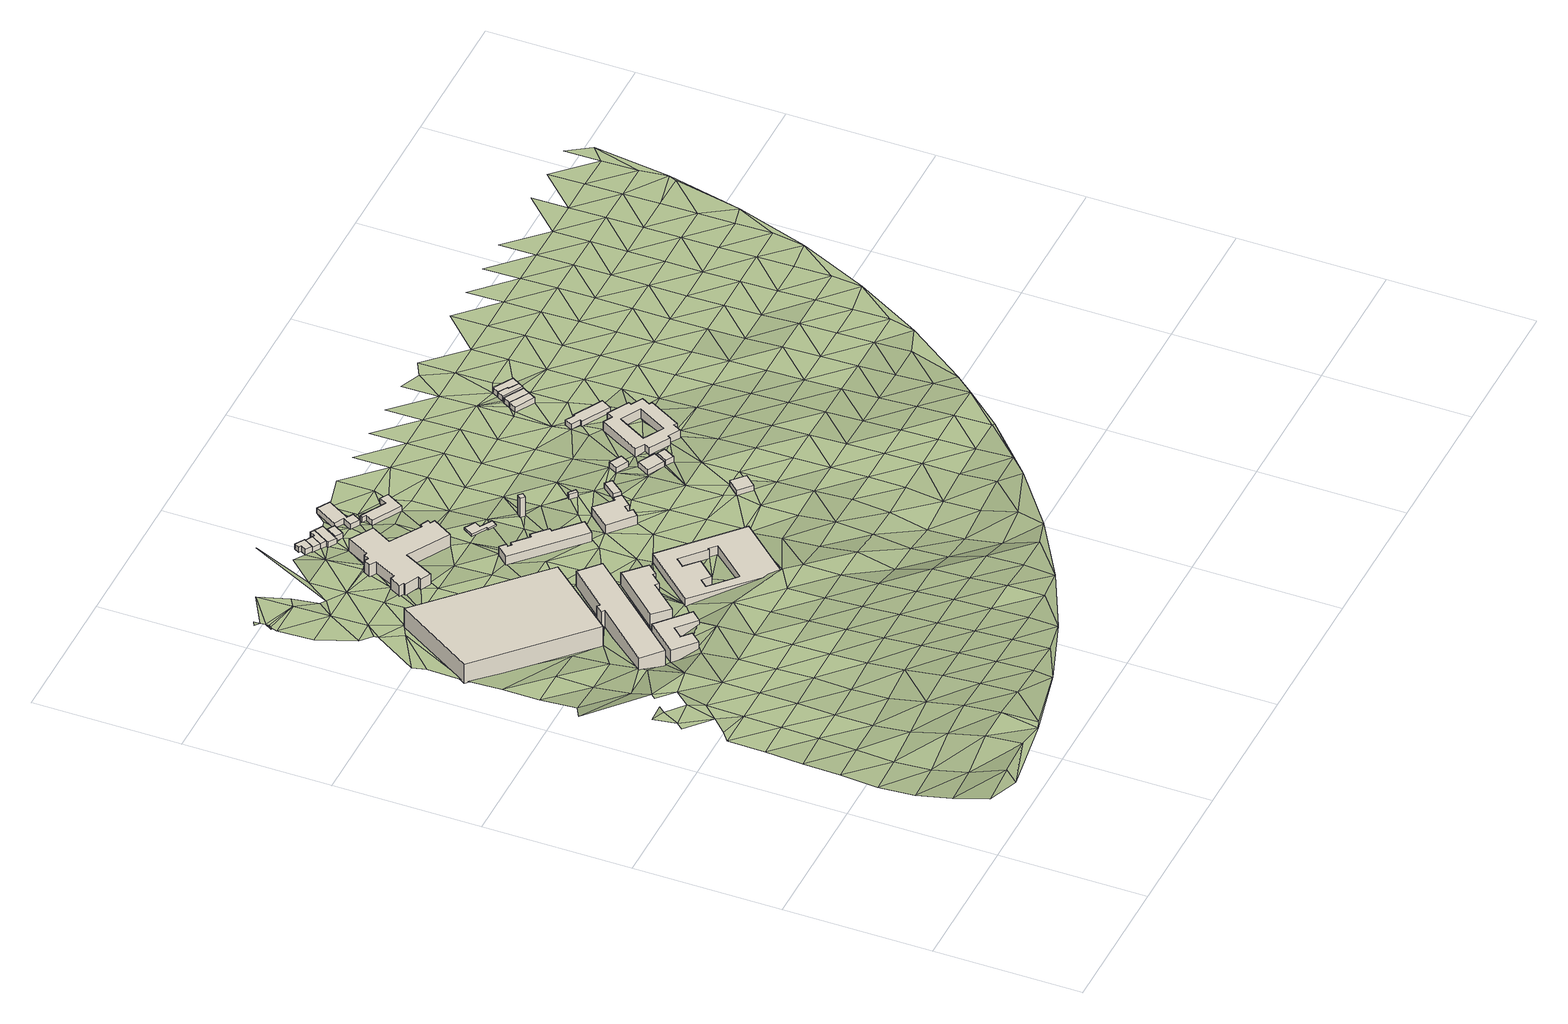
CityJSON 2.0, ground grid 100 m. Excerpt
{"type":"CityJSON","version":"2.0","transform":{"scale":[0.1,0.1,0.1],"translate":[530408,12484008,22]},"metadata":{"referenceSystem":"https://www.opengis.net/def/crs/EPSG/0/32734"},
"CityObjects":{
"building1":{"type":"Building","attributes":{"address":"358 on Victoria Victoria Road Cape Town","building":"commercial","building:levels":5,"building_height":15.3,"plus_code":"4FRW3F76+Q6G","ground_height":27.33,"roof_height":42.63},"geometry":[{"type":"Solid","lod":"1","boundaries":[[[[0,1,2,3]],[[1,4,5,2]],[[4,6,7,5]],[[6,0,3,7]],[[3,2,5,7]],[[6,4,1,0]]]]}]},
"building2":{"type":"Building","attributes":{"address":"Victoria Road Salt River Cape Town","building":"residential","building:levels":3,"building:flats":"25","residential":"student","building_height":9.7,"plus_code":"4FRW3F76+C8F","ground_height":28.72,"roof_height":38.42},"geometry":[{"type":"Solid","lod":"1","boundaries":[[[[8,9,10,11]],[[9,12,13,10]],[[12,14,15,13]],[[14,16,17,15]],[[16,18,19,17]],[[18,20,21,19]],[[20,22,23,21]],[[22,8,11,23]],[[11,10,13,15,17,19,21,23]],[[22,20,18,16,14,12,9,8]]]]}]},
"building3":{"type":"Building","attributes":{"address":"Victoria Road Salt River Cape Town","building":"residential","building:levels":4,"building:flats":"150","residential":"student","building_height":12.5,"plus_code":"4FRW3F76+G8G","ground_height":27.33,"roof_height":39.83},"geometry":[{"type":"Solid","lod":"1","boundaries":[[[[24,25,26,27]],[[25,28,29,26]],[[28,30,31,29]],[[30,32,33,31]],[[32,34,35,33]],[[34,36,37,35]],[[36,38,39,37]],[[38,24,27,39]],[[27,26,29,31,33,35,37,39]],[[38,36,34,32,30,28,25,24]]]]}]},
"building4":{"type":"Building","attributes":{"address":"Victoria Road Salt River Cape Town","building":"residential","building:levels":3,"building:flats":"25","residential":"student","building_height":9.7,"plus_code":"4FRW3F76+GFP","ground_height":27.78,"roof_height":37.48},"geometry":[{"type":"Solid","lod":"1","boundaries":[[[[40,41,42,43]],[[41,44,45,42]],[[44,46,47,45]],[[46,48,49,47]],[[48,50,51,49]],[[50,52,53,51]],[[52,54,55,53]],[[54,40,43,55]],[[43,42,45,47,49,51,53,55]],[[54,52,50,48,46,44,41,40]]]]}]},
"building5":{"type":"Building","attributes":{"address":"271 Victoria Road Salt River Cape Town","building":"commercial","building:levels":3,"building_height":9.7,"plus_code":"4FRW3F86+495","ground_height":25.28,"roof_height":34.98},"geometry":[{"type":"Solid","lod":"1","boundaries":[[[[56,57,58,59]],[[57,60,61,58]],[[60,62,63,61]],[[62,64,65,63]],[[64,66,67,65]],[[66,68,69,67]],[[68,70,71,69]],[[70,72,73,71]],[[72,74,75,73]],[[74,76,77,75]],[[76,78,79,77]],[[78,80,81,79]],[[80,82,83,81]],[[82,84,85,83]],[[84,86,87,85]],[[86,88,89,87]],[[88,90,91,89]],[[90,92,93,91]],[[92,94,95,93]],[[94,96,97,95]],[[96,98,99,97]],[[98,100,101,99]],[[100,102,103,101]],[[102,56,59,103]],[[59,58,61,63,65,67,69,71,73,75,77,79,81,83,85,87,89,91,93,95,97,99,101,103]],[[102,100,98,96,94,92,90,88,86,84,82,80,78,76,74,72,70,68,66,64,62,60,57,56]]]]}]},
"building6":{"type":"Building","attributes":{"address":"2 Milne Street Salt River Cape Town","building":"house","building:levels":1,"building_height":4.1,"plus_code":"4FRW3F86+892","ground_height":25.35,"roof_height":29.45},"geometry":[{"type":"Solid","lod":"1","boundaries":[[[[104,105,106,107]],[[105,108,109,106]],[[108,110,111,109]],[[110,112,113,111]],[[112,114,115,113]],[[114,104,107,115]],[[107,106,109,111,113,115]],[[114,112,110,108,105,104]]]]}]},
"building7":{"type":"Building","attributes":{"address":"3 Milne Street Salt River Cape Town","building":"house","building:levels":1,"building_height":4.1,"plus_code":"4FRW3F86+79W","ground_height":24.61,"roof_height":28.71},"geometry":[{"type":"Solid","lod":"1","boundaries":[[[[116,117,118,119]],[[117,120,121,118]],[[120,122,123,121]],[[122,116,119,123]],[[119,118,121,123]],[[122,120,117,116]]]]}]},
"building8":{"type":"Building","attributes":{"building":"commercial","building:levels":2,"building_height":6.9,"plus_code":"4FRW3F76+CQF","ground_height":27.57,"roof_height":34.47},"geometry":[{"type":"Solid","lod":"1","boundaries":[[[[124,125,126,127]],[[125,128,129,126]],[[128,130,131,129]],[[130,124,127,131]],[[132,133,134,135]],[[133,136,137,134]],[[136,138,139,137]],[[138,140,141,139]],[[140,142,143,141]],[[142,144,145,143]],[[144,146,147,145]],[[146,148,149,147]],[[148,150,151,149]],[[150,132,135,151]],[[127,126,129,131],[135,134,137,139,141,143,145,147,149,151]],[[130,128,125,124],[150,148,146,144,142,140,138,136,133,132]]]]}]},
"building9":{"type":"Building","attributes":{"address":"4 Milne Street Salt River Cape Town","building":"house","building:levels":1,"building_height":4.1,"plus_code":"4FRW3F86+7CJ","ground_height":24.61,"roof_height":28.71},"geometry":[{"type":"Solid","lod":"1","boundaries":[[[[152,153,154,155]],[[153,156,157,154]],[[156,158,159,157]],[[158,117,118,159]],[[117,116,119,118]],[[116,152,155,119]],[[155,154,157,159,118,119]],[[116,117,158,156,153,152]]]]}]},
"building10":{"type":"Building","attributes":{"address":"5 Milne Street Salt River Cape Town","building":"house","building:levels":1,"building_height":4.1,"plus_code":"4FRW3F86+7CF","ground_height":24.61,"roof_height":28.71},"geometry":[{"type":"Solid","lod":"1","boundaries":[[[[160,161,162,163]],[[161,164,165,162]],[[164,153,154,165]],[[153,152,155,154]],[[152,166,167,155]],[[166,168,169,167]],[[168,160,163,169]],[[163,162,165,154,155,167,169]],[[168,166,152,153,164,161,160]]]]}]},
"building11":{"type":"Building","attributes":{"address":"6 Milne Street Salt River Cape Town","building":"house","building:levels":1,"building_height":4.1,"plus_code":"4FRW3F86+7C9","ground_height":25.28,"roof_height":29.38},"geometry":[{"type":"Solid","lod":"1","boundaries":[[[[170,171,172,173]],[[171,174,175,172]],[[174,176,177,175]],[[176,170,173,177]],[[173,172,175,177]],[[176,174,171,170]]]]}]},
"building12":{"type":"Building","attributes":{"address":"Salt River Fire Station 346A Victoria Road Salt River 7925 Cape Town","building":"fire_station","building:levels":2,"amenity":"fire_station","operator":"City of Cape Town","building_height":6.9,"plus_code":"4FRW3F76+RH9","ground_height":26.64,"roof_height":33.54},"geometry":[{"type":"Solid","lod":"1","boundaries":[[[[178,179,180,181]],[[179,182,183,180]],[[182,184,185,183]],[[184,186,187,185]],[[186,188,189,187]],[[188,190,191,189]],[[190,192,193,191]],[[192,194,195,193]],[[194,196,197,195]],[[196,198,199,197]],[[198,200,201,199]],[[200,178,181,201]],[[181,180,183,185,187,189,191,193,195,197,199,201]],[[200,198,196,194,192,190,188,186,184,182,179,178]]]]}]},
"building13":{"type":"Building","attributes":{"building":"roof","building:levels":1,"building_height":1.3,"min_height":2.8,"plus_code":"4FRW3F76+XH5","ground_height":26.44,"roof_height":31.84,"bottom_roof_height":30.54},"geometry":[{"type":"Solid","lod":"1","boundaries":[[[[202,203,204,205]],[[203,206,207,204]],[[206,208,209,207]],[[208,210,211,209]],[[210,212,213,211]],[[212,214,215,213]],[[214,216,217,215]],[[216,202,205,217]],[[205,204,207,209,211,213,215,217]],[[216,214,212,210,208,206,203,202]]]]}]},
"building14":{"type":"Building","attributes":{"address":"7 Ford Street Salt River Cape Town","building":"house","building:levels":1,"building_height":4.1,"plus_code":"4FRW3F86+7GV","ground_height":24.03,"roof_height":28.13},"geometry":[{"type":"Solid","lod":"1","boundaries":[[[[218,219,220,221]],[[219,222,223,220]],[[222,224,225,223]],[[224,226,227,225]],[[226,228,229,227]],[[228,230,231,229]],[[230,232,233,231]],[[232,218,221,233]],[[221,220,223,225,227,229,231,233]],[[232,230,228,226,224,222,219,218]]]]}]},
"building15":{"type":"Building","attributes":{"address":"7 Shelley Road Salt River Cape Town","building":"kindergarten","building:levels":1,"building_height":4.1,"plus_code":"4FRW3F86+5HH","ground_height":23.93,"roof_height":28.03},"geometry":[{"type":"Solid","lod":"1","boundaries":[[[[234,235,236,237]],[[235,238,239,236]],[[238,240,241,239]],[[240,242,243,241]],[[242,244,245,243]],[[244,246,247,245]],[[246,248,249,247]],[[248,234,237,249]],[[237,236,239,241,243,245,247,249]],[[248,246,244,242,240,238,235,234]]]]}]},
"building16":{"type":"Building","attributes":{"building":"yes","building:levels":5,"building_height":15.3,"plus_code":"4FRW3F76+WP2","ground_height":25.82,"roof_height":41.12},"geometry":[{"type":"Solid","lod":"1","boundaries":[[[[250,251,252,253]],[[251,254,255,252]],[[254,256,257,255]],[[256,250,253,257]],[[253,252,255,257]],[[256,254,251,250]]]]}]},
"building17":{"type":"Building","attributes":{"address":"Beth Uriel 289 Victoria Road Salt River 7925 Cape Town","building":"residential","building:levels":2,"beds":"30","amenity":"social_facility","social_facility":"shelter","building_height":6.9,"plus_code":"4FRW3F76+PQ3","ground_height":27.09,"roof_height":33.99},"geometry":[{"type":"Solid","lod":"1","boundaries":[[[[258,259,260,261]],[[259,262,263,260]],[[262,264,265,263]],[[264,266,267,265]],[[266,268,269,267]],[[268,270,271,269]],[[270,272,273,271]],[[272,274,275,273]],[[274,276,277,275]],[[276,258,261,277]],[[261,260,263,265,267,269,271,273,275,277]],[[276,274,272,270,268,266,264,262,259,258]]]]}]},
"building18":{"type":"Building","attributes":{"address":"Me’Kasi Coffee","building":"retail","building:levels":1,"amenity":"cafe","building_height":4.1,"plus_code":"4FRW3F76+RRF","ground_height":25.56,"roof_height":29.66},"geometry":[{"type":"Solid","lod":"1","boundaries":[[[[278,279,280,281]],[[279,282,283,280]],[[282,284,285,283]],[[284,278,281,285]],[[281,280,283,285]],[[284,282,279,278]]]]}]},
"building19":{"type":"Building","attributes":{"building":"garages","building:levels":1,"building_height":4.1,"plus_code":"4FRW3F76+PVW","ground_height":26.76,"roof_height":30.86},"geometry":[{"type":"Solid","lod":"1","boundaries":[[[[286,287,288,289]],[[287,290,291,288]],[[290,292,293,291]],[[292,286,289,293]],[[289,288,291,293]],[[292,290,287,286]]]]}]},
"building20":{"type":"Building","attributes":{"building":"service","building:levels":1,"building_height":4.1,"plus_code":"4FRW3F77+F2M","ground_height":28.55,"roof_height":32.65},"geometry":[{"type":"Solid","lod":"1","boundaries":[[[[294,295,296,297]],[[295,298,299,296]],[[298,300,301,299]],[[300,294,297,301]],[[297,296,299,301]],[[300,298,295,294]]]]}]},
"building21":{"type":"Building","attributes":{"building":"school","building:levels":1,"building_height":4.1,"plus_code":"4FRW3F76+QX8","ground_height":26.19,"roof_height":30.29},"geometry":[{"type":"Solid","lod":"1","boundaries":[[[[302,303,304,305]],[[303,306,307,304]],[[306,308,309,307]],[[308,302,305,309]],[[305,304,307,309]],[[308,306,303,302]]]]}]},
"building22":{"type":"Building","attributes":{"building":"school","building:levels":1,"building_height":4.1,"plus_code":"4FRW3F77+P22","ground_height":26.91,"roof_height":31.01},"geometry":[{"type":"Solid","lod":"1","boundaries":[[[[310,311,312,313]],[[311,314,315,312]],[[314,316,317,315]],[[316,310,313,317]],[[313,312,315,317]],[[316,314,311,310]]]]}]},
"building23":{"type":"Building","attributes":{"building":"school","building:levels":1,"building_height":4.1,"plus_code":"4FRW3F77+M3J","ground_height":26.91,"roof_height":31.01},"geometry":[{"type":"Solid","lod":"1","boundaries":[[[[318,319,320,321]],[[319,322,323,320]],[[322,324,325,323]],[[324,318,321,325]],[[321,320,323,325]],[[324,322,319,318]]]]}]},
"building24":{"type":"Building","attributes":{"building":"school","building:levels":2,"building_height":6.9,"plus_code":"4FRW3F77+Q38","ground_height":24.05,"roof_height":30.95},"geometry":[{"type":"Solid","lod":"1","boundaries":[[[[326,327,328,329]],[[327,330,331,328]],[[330,332,333,331]],[[332,334,335,333]],[[334,336,337,335]],[[336,338,339,337]],[[338,340,341,339]],[[340,342,343,341]],[[342,344,345,343]],[[344,346,347,345]],[[346,348,349,347]],[[348,350,351,349]],[[350,352,353,351]],[[352,354,355,353]],[[354,356,357,355]],[[356,326,329,357]],[[358,359,360,361]],[[359,362,363,360]],[[362,364,365,363]],[[364,358,361,365]],[[329,328,331,333,335,337,339,341,343,345,347,349,351,353,355,357],[361,360,363,365]],[[356,354,352,350,348,346,344,342,340,338,336,334,332,330,327,326],[364,362,359,358]]]]}]},
"building25":{"type":"Building","attributes":{"building":"school","building:levels":1,"building_height":4.1,"plus_code":"4FRW3F77+V5V","ground_height":23.84,"roof_height":27.94},"geometry":[{"type":"Solid","lod":"1","boundaries":[[[[366,367,368,369]],[[367,370,371,368]],[[370,372,373,371]],[[372,374,375,373]],[[374,376,377,375]],[[376,378,379,377]],[[378,380,381,379]],[[380,366,369,381]],[[369,368,371,373,375,377,379,381]],[[380,378,376,374,372,370,367,366]]]]}]},
"building26":{"type":"Building","attributes":{"address":"114 Kipling Street Observatory Cape Town","building":"house","building:levels":1,"building_height":4.1,"plus_code":"4FRW3F87+345","ground_height":23.28,"roof_height":27.38},"geometry":[{"type":"Solid","lod":"1","boundaries":[[[[382,383,384,385]],[[383,386,387,384]],[[386,388,389,387]],[[388,382,385,389]],[[385,384,387,389]],[[388,386,383,382]]]]}]},
"building27":{"type":"Building","attributes":{"address":"112 Kipling Street Observatory Cape Town","building":"house","building:levels":1,"building_height":4.1,"plus_code":"4FRW3F87+356","ground_height":23.28,"roof_height":27.38},"geometry":[{"type":"Solid","lod":"1","boundaries":[[[[382,390,391,385]],[[390,392,393,391]],[[392,383,384,393]],[[383,382,385,384]],[[385,391,393,384]],[[383,392,390,382]]]]}]},
"building28":{"type":"Building","attributes":{"address":"110B Kipling Street Observatory Cape Town","building":"house","building:levels":1,"building_height":4.1,"plus_code":"4FRW3F87+35M","ground_height":22.95,"roof_height":27.05},"geometry":[{"type":"Solid","lod":"1","boundaries":[[[[394,395,396,397]],[[395,398,399,396]],[[398,400,401,399]],[[400,402,403,401]],[[402,404,405,403]],[[404,394,397,405]],[[397,396,399,401,403,405]],[[404,402,400,398,395,394]]]]}]},
"building29":{"type":"Building","attributes":{"address":"110A Kipling Street Observatory Cape Town","building":"house","building:levels":1,"building_height":4.1,"plus_code":"4FRW3F87+454","ground_height":22.95,"roof_height":27.05},"geometry":[{"type":"Solid","lod":"1","boundaries":[[[[394,406,407,397]],[[406,408,409,407]],[[408,400,401,409]],[[400,398,399,401]],[[398,395,396,399]],[[395,394,397,396]],[[397,407,409,401,399,396]],[[395,398,400,408,406,394]]]]}]},
"terrain1":{"type":"TINRelief","geometry":[{"type":"CompositeSurface","lod":"1","boundaries":[[[410,411,412]],[[411,413,412]],[[414,415,410]],[[414,410,412]],[[415,416,417]],[[416,415,414]],[[413,418,412]],[[419,417,420]],[[412,418,414]],[[420,417,416]],[[421,419,422]],[[416,414,423]],[[422,419,420]],[[424,418,413]],[[418,423,414]],[[421,425,426]],[[420,416,427]],[[425,421,422]],[[423,427,416]],[[428,426,429]],[[430,422,420]],[[423,418,424]],[[429,426,425]],[[427,430,420]],[[428,431,432]],[[433,434,435]],[[436,425,422]],[[431,428,429]],[[427,423,437]],[[430,436,422]],[[438,433,439]],[[437,423,424]],[[431,435,432]],[[429,425,440]],[[433,435,441]],[[438,439,442]],[[441,439,433]],[[443,437,424]],[[444,430,427]],[[436,440,425]],[[445,435,431]],[[437,444,427]],[[435,445,441]],[[446,431,429]],[[447,436,430]],[[448,449,450]],[[440,446,429]],[[444,447,430]],[[450,449,451]],[[443,452,437]],[[453,445,431]],[[441,445,454]],[[424,455,443]],[[440,436,456]],[[446,453,431]],[[457,458,448]],[[444,437,452]],[[459,454,451]],[[447,456,436]],[[457,448,450]],[[445,460,454]],[[461,446,440]],[[453,460,445]],[[458,462,463]],[[447,444,464]],[[456,461,440]],[[455,452,443]],[[451,454,465]],[[462,458,457]],[[452,464,444]],[[453,446,466]],[[451,467,450]],[[460,465,454]],[[461,466,446]],[[456,447,468]],[[469,457,450]],[[464,470,447]],[[467,451,465]],[[471,460,453]],[[472,463,473]],[[461,456,468]],[[447,470,468]],[[466,471,453]],[[450,467,469]],[[473,463,462]],[[464,452,474]],[[462,457,475]],[[476,477,472]],[[452,455,474]],[[475,457,469]],[[478,466,461]],[[479,465,460]],[[480,477,476]],[[471,481,460]],[[470,464,482]],[[465,483,467]],[[461,468,478]],[[467,483,469]],[[464,474,482]],[[460,481,479]],[[475,473,462]],[[483,465,9]],[[466,484,471]],[[472,473,485]],[[479,9,465]],[[480,476,486]],[[470,487,468]],[[478,484,466]],[[472,488,476]],[[470,482,487]],[[475,469,485]],[[481,471,489]],[[490,474,455]],[[491,478,468]],[[475,485,473]],[[484,489,471]],[[9,479,492]],[[490,482,474]],[[493,494,495]],[[496,494,497]],[[491,468,487]],[[493,495,486]],[[8,483,9]],[[498,499,500]],[[501,496,497]],[[499,502,500]],[[486,476,488]],[[484,478,503]],[[481,504,479]],[[505,506,507]],[[489,508,481]],[[469,32,485]],[[497,494,493]],[[488,493,486]],[[509,487,482]],[[478,491,503]],[[501,510,499]],[[492,479,504]],[[499,510,502]],[[490,509,482]],[[481,508,504]],[[502,510,500]],[[490,455,511]],[[489,484,512]],[[501,497,510]],[[16,513,18]],[[514,507,500]],[[492,504,513]],[[487,515,491]],[[503,512,484]],[[493,488,516]],[[509,515,487]],[[18,513,517]],[[508,489,518]],[[514,500,510]],[[32,30,485]],[[517,513,504]],[[485,30,28]],[[491,519,503]],[[497,493,520]],[[521,510,497]],[[512,518,489]],[[522,516,488]],[[511,509,490]],[[497,523,521]],[[515,519,491]],[[524,525,8]],[[526,522,488]],[[510,521,527]],[[520,493,516]],[[528,517,504]],[[528,524,8]],[[483,8,529]],[[510,527,514]],[[8,525,530]],[[531,512,503]],[[508,532,504]],[[497,520,523]],[[518,533,508]],[[534,485,28]],[[515,509,535]],[[524,536,525]],[[519,531,503]],[[528,536,524]],[[522,537,516]],[[535,509,511]],[[508,533,532]],[[528,504,532]],[[512,538,518]],[[539,537,522]],[[534,28,25]],[[488,540,526]],[[541,519,515]],[[531,538,512]],[[542,522,526]],[[522,543,539]],[[544,523,520]],[[536,528,545]],[[520,516,546]],[[485,534,540]],[[516,537,546]],[[543,522,542]],[[535,541,515]],[[530,529,8]],[[547,537,539]],[[548,533,518]],[[545,528,532]],[[40,530,525]],[[549,531,519]],[[538,548,518]],[[536,545,550]],[[551,539,543]],[[25,552,534]],[[549,519,541]],[[520,546,553]],[[511,554,535]],[[533,555,532]],[[542,556,543]],[[557,523,544]],[[558,542,526]],[[520,559,544]],[[560,538,531]],[[548,555,533]],[[546,561,562]],[[553,563,520]],[[540,564,526]],[[541,535,554]],[[565,550,545]],[[563,566,520]],[[526,564,558]],[[560,531,549]],[[553,546,562]],[[565,545,567]],[[559,520,566]],[[530,40,529]],[[552,540,534]],[[542,568,556]],[[532,569,545]],[[570,567,545]],[[571,548,538]],[[572,549,541]],[[573,565,567]],[[574,544,559]],[[568,542,558]],[[571,538,560]],[[563,575,566]],[[555,569,532]],[[511,576,554]],[[554,572,541]],[[570,573,567]],[[566,575,577]],[[568,578,556]],[[552,579,540]],[[580,555,548]],[[559,566,577]],[[540,581,564]],[[558,564,582]],[[583,584,585]],[[529,40,586]],[[570,545,128]],[[587,560,549]],[[552,529,579]],[[583,585,588]],[[580,548,571]],[[586,40,589]],[[559,114,574]],[[572,587,549]],[[56,577,590]],[[581,540,579]],[[564,581,582]],[[577,56,559]],[[591,583,588]],[[592,114,559]],[[568,558,593]],[[571,560,594]],[[558,582,593]],[[595,555,580]],[[529,586,596]],[[559,597,592]],[[595,569,555]],[[589,570,128]],[[554,576,572]],[[596,586,589]],[[591,598,583]],[[599,578,568]],[[559,56,600]],[[597,559,600]],[[587,594,560]],[[601,579,529]],[[602,580,571]],[[603,604,598]],[[605,597,600]],[[591,588,606]],[[607,600,56]],[[608,568,593]],[[579,601,581]],[[572,609,587]],[[589,128,596]],[[594,602,571]],[[598,591,610]],[[596,601,529]],[[568,608,599]],[[607,56,174]],[[572,576,609]],[[581,611,582]],[[612,613,614]],[[615,614,613]],[[56,616,174]],[[610,603,598]],[[617,613,612]],[[617,615,613]],[[595,580,618]],[[117,158,156]],[[174,171,607]],[[608,593,615]],[[619,620,616]],[[591,606,610]],[[608,615,617]],[[621,594,587]],[[602,618,580]],[[619,622,620]],[[595,623,569]],[[621,587,609]],[[581,601,611]],[[624,188,617]],[[616,625,174]],[[164,626,153]],[[627,599,608]],[[170,176,164]],[[625,176,174]],[[596,128,628]],[[610,606,629]],[[630,602,594]],[[618,631,595]],[[176,632,164]],[[633,601,596]],[[616,620,634]],[[635,617,188]],[[616,636,625]],[[176,625,632]],[[637,608,617]],[[621,630,594]],[[632,638,164]],[[609,576,639]],[[640,636,616]],[[641,642,627]],[[634,640,616]],[[643,628,128]],[[620,641,634]],[[632,625,644]],[[595,631,623]],[[611,601,633]],[[643,128,645]],[[618,602,646]],[[633,596,628]],[[635,188,647]],[[645,569,623]],[[608,637,627]],[[635,637,617]],[[639,621,609]],[[632,218,638]],[[648,647,649]],[[640,650,636]],[[630,646,602]],[[651,636,650]],[[652,650,640]],[[651,653,636]],[[633,648,611]],[[627,654,641]],[[655,634,641]],[[656,631,618]],[[651,657,653]],[[655,640,634]],[[635,647,658]],[[659,653,232]],[[630,621,660]],[[646,656,618]],[[637,654,627]],[[661,647,648]],[[576,662,639]],[[628,663,633]],[[657,232,653]],[[643,645,664]],[[628,643,665]],[[654,655,641]],[[657,651,666]],[[667,637,635]],[[639,660,621]],[[258,648,633]],[[668,623,631]],[[667,635,658]],[[664,665,643]],[[647,669,658]],[[646,630,670]],[[256,637,667]],[[656,668,631]],[[661,669,647]],[[235,657,666]],[[661,648,258]],[[628,671,663]],[[630,660,670]],[[623,672,645]],[[657,673,232]],[[674,655,654]],[[665,671,628]],[[673,657,235]],[[675,654,637]],[[656,646,676]],[[675,637,256]],[[669,254,658]],[[677,678,679]],[[674,234,655]],[[662,660,639]],[[623,668,672]],[[663,671,679]],[[677,680,678]],[[645,681,664]],[[670,676,646]],[[675,256,254]],[[679,671,677]],[[235,234,673]],[[661,258,682]],[[258,683,684]],[[669,675,254]],[[661,685,669]],[[681,645,672]],[[668,656,686]],[[673,687,232]],[[665,664,688]],[[689,677,671]],[[690,674,654]],[[691,670,660]],[[675,692,654]],[[676,686,656]],[[685,661,682]],[[689,693,677]],[[258,684,694]],[[691,660,662]],[[671,665,695]],[[690,234,674]],[[685,284,669]],[[696,684,693]],[[664,681,688]],[[258,694,682]],[[654,692,690]],[[697,693,689]],[[697,696,693]],[[696,694,684]],[[672,668,698]],[[676,670,699]],[[700,675,669]],[[701,673,234]],[[686,702,668]],[[669,284,700]],[[665,688,695]],[[671,703,689]],[[691,699,670]],[[704,682,694]],[[673,701,687]],[[681,672,698]],[[292,694,696]],[[284,704,700]],[[703,671,695]],[[698,668,702]],[[234,690,701]],[[705,686,676]],[[706,692,675]],[[704,694,700]],[[689,707,697]],[[708,688,681]],[[705,676,699]],[[700,706,675]],[[689,703,707]],[[688,709,695]],[[290,697,707]],[[702,686,710]],[[708,681,711]],[[695,709,703]],[[662,712,691]],[[711,681,698]],[[694,292,302]],[[292,290,303]],[[690,692,713]],[[302,700,694]],[[710,686,705]],[[706,714,692]],[[699,691,715]],[[290,707,303]],[[716,698,702]],[[701,690,713]],[[302,292,303]],[[692,714,713]],[[298,708,711]],[[699,715,705]],[[706,700,717]],[[707,703,314]],[[716,702,710]],[[707,718,303]],[[719,703,709]],[[709,298,720]],[[700,302,717]],[[314,718,707]],[[718,721,303]],[[711,720,298]],[[314,703,319]],[[722,711,698]],[[723,701,724]],[[712,715,691]],[[721,306,303]],[[703,322,319]],[[719,709,720]],[[714,706,725]],[[703,719,322]],[[716,722,698]],[[713,724,701]],[[710,705,726]],[[705,715,727]],[[717,725,706]],[[717,302,308]],[[720,711,728]],[[306,721,729]],[[319,316,314]],[[729,308,306]],[[716,710,726]],[[722,728,711]],[[705,727,726]],[[316,729,721]],[[319,318,316]],[[713,714,730]],[[725,731,714]],[[720,732,719]],[[316,318,733]],[[316,733,729]],[[734,733,318]],[[734,318,324]],[[717,308,735]],[[722,716,736]],[[724,713,730]],[[719,737,322]],[[720,728,732]],[[730,714,731]],[[738,729,733]],[[737,324,322]],[[715,739,727]],[[739,715,712]],[[726,736,716]],[[370,725,717]],[[740,308,729]],[[734,737,733]],[[737,734,324]],[[741,742,724]],[[719,732,743]],[[737,719,744]],[[722,745,728]],[[746,731,725]],[[726,727,747]],[[370,717,735]],[[740,735,308]],[[736,748,722]],[[741,724,730]],[[744,719,743]],[[739,747,727]],[[732,728,745]],[[746,725,370]],[[749,737,744]],[[722,748,745]],[[750,736,726]],[[730,731,751]],[[752,731,746]],[[747,750,726]],[[370,735,753]],[[754,755,756]],[[712,757,739]],[[735,740,753]],[[743,758,744]],[[743,732,759]],[[756,755,760]],[[367,746,370]],[[761,744,758]],[[751,741,730]],[[762,748,736]],[[763,370,753]],[[759,732,745]],[[731,752,751]],[[758,764,761]],[[753,740,342]],[[367,380,746]],[[344,342,740]],[[750,762,736]],[[765,758,743]],[[739,766,747]],[[380,367,366]],[[752,746,767]],[[754,768,755]],[[741,769,770]],[[765,743,759]],[[760,755,768]],[[753,342,771]],[[748,772,745]],[[773,746,380]],[[774,764,758]],[[746,388,767]],[[769,741,751]],[[762,775,748]],[[767,776,752]],[[751,752,776]],[[777,750,747]],[[766,739,757]],[[342,778,771]],[[759,745,772]],[[746,773,388]],[[774,758,765]],[[748,775,772]],[[776,779,751]],[[780,764,774]],[[762,750,777]],[[773,380,781]],[[779,782,751]],[[747,766,777]],[[771,778,781]],[[782,400,751]],[[783,778,784]],[[408,769,751]],[[785,780,783]],[[765,759,786]],[[400,408,751]],[[779,390,782]],[[775,762,787]],[[772,786,759]],[[788,388,773]],[[382,388,788]],[[783,780,789]],[[780,774,789]],[[782,390,790]],[[781,778,791]],[[777,787,762]],[[778,783,791]],[[390,382,788]],[[774,765,792]],[[769,793,794]],[[390,788,790]],[[773,781,795]],[[408,796,769]],[[790,788,797]],[[765,786,792]],[[783,789,791]],[[788,773,795]],[[772,775,798]],[[799,766,757]],[[787,800,775]],[[406,801,408]],[[796,793,769]],[[789,774,802]],[[777,766,799]],[[781,791,795]],[[796,408,801]],[[772,798,786]],[[792,802,774]],[[775,800,798]],[[788,803,797]],[[787,777,799]],[[797,803,406]],[[795,803,788]],[[793,796,804]],[[789,805,791]],[[792,786,806]],[[801,406,807]],[[802,808,789]],[[796,801,807]],[[809,800,787]],[[798,806,786]],[[799,757,810]],[[791,805,795]],[[805,789,808]],[[799,809,787]],[[406,803,807]],[[811,802,792]],[[796,812,804]],[[806,811,792]],[[813,803,795]],[[798,800,814]],[[807,812,796]],[[809,815,800]],[[816,808,802]],[[813,795,805]],[[810,809,799]],[[814,806,798]],[[811,816,802]],[[800,815,814]],[[807,803,817]],[[808,818,805]],[[819,803,813]],[[816,818,808]],[[812,807,817]],[[820,811,806]],[[819,817,803]],[[806,814,821]],[[815,809,822]],[[823,813,805]],[[810,822,809]],[[811,820,816]],[[818,823,805]],[[806,821,820]],[[824,814,815]],[[819,813,825]],[[817,826,812]],[[823,825,813]],[[821,814,824]],[[818,816,827]],[[812,826,828]],[[816,820,829]],[[815,822,824]],[[818,827,823]],[[830,817,819]],[[825,831,819]],[[816,829,827]],[[832,822,810]],[[820,821,833]],[[817,830,826]],[[824,834,821]],[[830,819,831]],[[833,829,820]],[[835,825,823]],[[823,827,836]],[[821,834,833]],[[832,824,822]],[[826,837,828]],[[825,835,831]],[[826,830,837]],[[823,836,835]],[[834,824,838]],[[829,839,827]],[[829,833,840]],[[832,838,824]],[[839,836,827]],[[831,841,830]],[[831,835,842]],[[829,840,839]],[[833,834,843]],[[830,841,837]],[[838,843,834]],[[841,831,842]],[[844,840,833]],[[835,836,845]],[[836,839,846]],[[837,847,848]],[[843,844,833]],[[845,842,835]],[[847,837,841]],[[836,846,845]],[[838,832,849]],[[839,840,850]],[[844,851,840]],[[849,843,838]],[[846,839,850]],[[842,852,841]],[[842,845,853]],[[840,851,850]],[[849,844,843]],[[847,841,852]],[[852,842,853]],[[846,854,845]],[[851,844,855]],[[850,854,846]],[[856,847,857]],[[855,844,849]],[[853,845,858]],[[852,857,847]],[[854,858,845]],[[850,851,859]],[[855,860,851]],[[852,853,861]],[[850,859,854]],[[858,862,853]],[[851,860,859]],[[857,852,861]],[[861,853,862]],[[855,849,863]],[[858,854,864]],[[854,859,865]],[[855,863,860]],[[866,857,867]],[[858,864,862]],[[861,867,857]],[[854,865,864]],[[860,863,859]],[[862,868,861]],[[859,869,865]],[[862,864,870]],[[869,859,863]],[[861,868,867]],[[868,862,870]],[[865,871,864]],[[865,869,871]],[[872,870,864]],[[867,868,873]],[[863,874,869]],[[872,864,871]],[[867,873,875]],[[869,874,871]],[[868,870,876]],[[877,870,872]],[[872,871,874]],[[876,873,868]],[[876,870,877]],[[873,876,878]],[[874,879,872]],[[879,877,872]],[[873,878,880]],[[877,881,876]],[[879,874,881]],[[877,879,881]],[[878,876,882]],[[881,882,876]],[[878,883,880]],[[882,883,878]],[[882,881,884]],[[883,882,884]],[[883,884,885]]]}]}
},
"vertices":[
[796,2969,90],[1211,3451,90],[1211,3451,243],[796,2969,243],[474,4155,90],[474,4155,243],[127,3605,90],[127,3605,243],
[982,2726,104],[796,2519,104],[796,2519,201],[982,2726,201],[939,2392,104],[939,2392,201],[1002,2464,104],[1002,2464,201],[942,2517,104],[942,2517,201],[1003,2586,104],[1003,2586,201],[1131,2472,104],[1131,2472,201],[1192,2540,104],[1192,2540,201],
[1249,3343,90],[1011,3080,90],[1011,3080,215],[1249,3343,215],[993,3096,90],[993,3096,215],[952,3050,90],[952,3050,215],[970,3034,90],[970,3034,215],[633,2661,90],[633,2661,215],[766,2541,90],[766,2541,215],[1382,3224,90],[1382,3224,215],
[1368,3099,95],[1071,2774,95],[1071,2774,192],[1368,3099,192],[1175,2672,95],[1175,2672,192],[1344,2861,95],[1344,2861,192],[1367,2842,95],[1367,2842,192],[1432,2914,95],[1432,2914,192],[1448,2901,95],[1448,2901,192],[1506,2967,95],[1506,2967,192],
[1034,4763,70],[951,4609,70],[951,4609,167],[1034,4763,167],[931,4617,70],[931,4617,167],[909,4581,70],[909,4581,167],[882,4596,70],[882,4596,167],[856,4551,70],[856,4551,167],[900,4523,70],[900,4523,167],[820,4369,70],[820,4369,167],[791,4380,70],[791,4380,167],[744,4302,70],[744,4302,167],[777,4288,70],[777,4288,167],[772,4276,70],[772,4276,167],[867,4229,70],[867,4229,167],[852,4207,70],[852,4207,167],[924,4173,70],[924,4173,167],[1032,4378,70],[1032,4378,167],[1319,4213,70],[1319,4213,167],[1404,4353,70],[1404,4353,167],[1373,4368,70],[1373,4368,167],[1387,4390,70],[1387,4390,167],[1336,4415,70],[1336,4415,167],[1323,4400,70],[1323,4400,167],[1111,4530,70],[1111,4530,167],[1191,4670,70],[1191,4670,167],
[941,4968,70],[985,5037,70],[985,5037,111],[941,4968,111],[922,5075,70],[922,5075,111],[900,5040,70],[900,5040,111],[918,5030,70],[918,5030,111],[896,4995,70],[896,4995,111],
[992,4935,63],[1037,5008,63],[1037,5008,104],[992,4935,104],[985,5037,63],[985,5037,104],[941,4968,63],[941,4968,104],
[1797,2208,93],[2120,2571,93],[2120,2571,162],[1797,2208,162],[1648,3005,93],[1648,3005,162],[1325,2650,93],[1325,2650,162],[1658,2847,93],[1819,2704,93],[1819,2704,162],[1658,2847,162],[1826,2712,93],[1826,2712,162],[1872,2671,93],[1872,2671,162],[1657,2432,93],[1657,2432,162],[1487,2584,93],[1487,2584,162],[1533,2634,93],[1533,2634,162],[1587,2586,93],[1587,2586,162],[1699,2710,93],[1699,2710,162],[1608,2792,93],[1608,2792,162],
[1030,4912,63],[1097,5021,63],[1097,5021,104],[1030,4912,104],[1071,5036,63],[1071,5036,104],[1049,5001,63],[1049,5001,104],
[1085,4876,63],[1130,4950,63],[1130,4950,104],[1085,4876,104],[1154,4989,63],[1154,4989,104],[1025,4898,63],[1025,4898,104],[1079,4865,63],[1079,4865,104],
[1130,4950,70],[1085,4876,70],[1085,4876,111],[1130,4950,111],[1134,4847,70],[1134,4847,111],[1178,4922,70],[1178,4922,111],
[1276,3825,83],[1694,3431,83],[1694,3431,152],[1276,3825,152],[1774,3514,83],[1774,3514,152],[1614,3665,83],[1614,3665,152],[1629,3682,83],[1629,3682,152],[1531,3775,83],[1531,3775,152],[1512,3756,83],[1512,3756,152],[1412,3850,83],[1412,3850,152],[1395,3832,83],[1395,3832,152],[1373,3853,83],[1373,3853,152],[1386,3867,83],[1386,3867,152],[1349,3902,83],[1349,3902,152],
[1522,4132,122],[1448,4175,122],[1448,4175,135],[1522,4132,135],[1405,4106,122],[1405,4106,135],[1503,4047,122],[1503,4047,135],[1499,4038,122],[1499,4038,135],[1553,4006,122],[1553,4006,135],[1577,4045,122],[1577,4045,135],[1498,4092,122],[1498,4092,135],
[1304,5094,57],[1212,4940,57],[1212,4940,98],[1304,5094,98],[1276,4902,57],[1276,4902,98],[1242,4846,57],[1242,4846,98],[1305,4809,57],[1305,4809,98],[1339,4867,57],[1339,4867,98],[1298,4891,57],[1298,4891,98],[1389,5044,57],[1389,5044,98],
[1599,4747,56],[1544,4778,56],[1544,4778,97],[1599,4747,97],[1515,4727,56],[1515,4727,97],[1345,4823,56],[1345,4823,97],[1334,4804,56],[1334,4804,97],[1361,4788,56],[1361,4788,97],[1331,4737,56],[1331,4737,97],[1529,4625,56],[1529,4625,97],
[1738,3927,75],[1763,3904,75],[1763,3904,228],[1738,3927,228],[1789,3931,75],[1789,3931,228],[1764,3955,75],[1764,3955,228],
[1917,3527,88],[1785,3383,88],[1785,3383,157],[1917,3527,157],[1948,3239,88],[1948,3239,157],[1993,3286,88],[1993,3286,157],[1968,3309,88],[1968,3309,157],[1999,3345,88],[1999,3345,157],[2021,3324,88],[2021,3324,157],[2093,3403,88],[2093,3403,157],[2051,3442,88],[2051,3442,157],[2033,3422,88],[2033,3422,157],
[2018,3721,73],[2060,3684,73],[2060,3684,114],[2018,3721,114],[2076,3702,73],[2076,3702,114],[2033,3738,73],[2033,3738,114],
[2115,3472,85],[2158,3437,85],[2158,3437,125],[2115,3472,125],[2233,3529,85],[2233,3529,125],[2189,3564,85],[2189,3564,125],
[2428,2782,102],[2513,2707,102],[2513,2707,143],[2428,2782,143],[2584,2785,102],[2584,2785,143],[2499,2861,102],[2499,2861,143],
[2392,3617,79],[2359,3556,79],[2359,3556,120],[2392,3617,120],[2442,3511,79],[2442,3511,120],[2475,3572,79],[2475,3572,120],
[2455,3452,86],[2409,3368,86],[2409,3368,127],[2455,3452,127],[2523,3306,86],[2523,3306,127],[2569,3390,86],[2569,3390,127],
[2580,3380,86],[2536,3302,86],[2536,3302,127],[2580,3380,127],[2589,3273,86],[2589,3273,127],[2633,3351,86],[2633,3351,127],
[2838,3336,57],[2869,3392,57],[2869,3392,126],[2838,3336,126],[2890,3380,57],[2890,3380,126],[3014,3600,57],[3014,3600,126],[2994,3612,57],[2994,3612,126],[3025,3668,57],[3025,3668,126],[2948,3711,57],[2948,3711,126],[2958,3730,57],[2958,3730,126],[2812,3812,57],[2812,3812,126],[2787,3768,57],[2787,3768,126],[2726,3802,57],[2726,3802,126],[2565,3517,57],[2565,3517,126],[2628,3482,57],[2628,3482,126],[2605,3441,57],[2605,3441,126],[2746,3362,57],[2746,3362,126],[2756,3381,57],[2756,3381,126],[2815,3437,57],[2678,3514,57],[2678,3514,126],[2815,3437,126],[2791,3714,57],[2791,3714,126],[2928,3637,57],[2928,3637,126],
[2745,4000,55],[2684,4035,55],[2684,4035,96],[2745,4000,96],[2656,3985,55],[2656,3985,96],[2718,3951,55],[2718,3951,96],[2710,3938,55],[2710,3938,96],[2903,3830,55],[2903,3830,96],[2943,3900,55],[2943,3900,96],[2750,4008,55],[2750,4008,96],
[2839,4344,50],[2708,4418,50],[2708,4418,91],[2839,4344,91],[2678,4366,50],[2678,4366,91],[2810,4295,50],[2810,4295,91],
[2866,4392,50],[2866,4392,91],[2735,4466,50],[2735,4466,91],
[2903,4438,46],[2834,4478,46],[2834,4478,87],[2903,4438,87],[2839,4487,46],[2839,4487,87],[2775,4524,46],[2775,4524,87],[2748,4479,46],[2748,4479,87],[2883,4405,46],[2883,4405,87],
[2934,4491,46],[2934,4491,87],[2801,4568,46],[2801,4568,87],
[139,357,238],[139,107,315],[389,107,355],[303,9,355],[389,357,253],[139,607,178],[389,607,189],[139,857,160],[639,107,374],[139,1107,176],[389,857,173],[139,1357,184],[389,1107,184],[639,357,354],[837,89,355],[389,1357,195],[139,1607,195],[639,607,291],[139,1857,202],[389,1607,199],[639,857,221],[389,1857,205],[205,1910,202],[164,2198,208],[125,2155,208],[292,2006,209],[639,1107,190],[889,357,349],[139,2357,205],[232,2321,205],[639,1357,192],[347,2214,209],[275,2366,198],[889,107,355],[889,607,321],[389,2107,209],[639,1607,198],[889,857,269],[139,2857,135],[10,2790,188],[389,2607,141],[367,2458,198],[1139,357,323],[639,1857,200],[449,2324,198],[1361,220,314],[889,1107,214],[389,2857,106],[139,3107,113],[339,2427,198],[639,2107,200],[889,1357,203],[389,3107,110],[139,3357,117],[1139,607,306],[639,2357,194],[889,1607,210],[639,2607,137],[1139,1107,248],[633,2661,137],[1139,857,287],[889,1857,199],[127,3605,115],[639,3107,84],[1389,357,303],[639,2857,102],[389,4107,107],[139,3857,111],[1139,1357,221],[889,2357,164],[116,3948,111],[889,2107,194],[1389,607,291],[766,2541,104],[1139,1607,212],[796,2969,92],[312,4252,103],[1389,857,277],[474,4155,107],[1139,1857,205],[1639,357,286],[1389,1107,254],[939,2392,164],[389,4357,103],[230,4351,103],[309,4287,103],[139,4607,96],[389,4607,99],[138,4893,88],[156,4905,88],[170,4944,88],[139,4857,88],[168,4922,88],[1389,1357,230],[1139,2357,186],[168,5025,80],[142,5009,80],[164,4979,88],[1139,2107,198],[1639,607,274],[389,4857,91],[1869,402,272],[1389,1607,216],[1002,2464,164],[389,5107,83],[1639,857,260],[639,4357,98],[1131,2472,186],[1389,1857,203],[1639,1107,243],[639,4607,93],[473,4715,99],[639,4107,103],[516,4692,93],[1139,2607,113],[1071,2774,100],[889,3857,104],[452,4895,91],[1192,2540,113],[1382,3224,95],[1139,2857,100],[1639,1357,225],[1389,2357,184],[1389,2107,192],[1139,3357,107],[1889,607,258],[1175,2672,113],[744,4302,98],[1639,1607,210],[772,4276,92],[1211,3451,107],[1889,857,248],[889,4107,99],[852,4207,99],[639,4857,87],[1325,2650,119],[791,4380,92],[777,4288,92],[1639,1857,195],[1889,1107,236],[1344,2861,104],[867,4229,99],[1249,3343,107],[856,4551,86],[2139,607,243],[1639,2107,186],[924,4173,99],[846,5300,63],[1139,3857,98],[889,4857,80],[1889,1357,220],[820,4369,92],[900,4523,86],[882,4596,86],[1139,3607,104],[1367,2842,104],[889,4607,86],[1389,2857,104],[1139,4107,90],[1797,2208,186],[1448,2901,104],[1889,1607,202],[2139,857,240],[1432,2914,104],[820,5043,70],[909,4581,86],[2357,632,227],[931,4617,86],[1032,4378,84],[1389,3357,103],[1889,1857,187],[1389,3607,98],[1276,3825,91],[1587,2586,98],[1533,2634,98],[1487,2584,119],[1389,3107,95],[2139,1107,218],[1657,2432,121],[1506,2967,104],[951,4609,86],[1639,2607,98],[941,4968,80],[1349,3902,91],[2139,1357,209],[1889,2107,186],[1639,3107,93],[992,4935,80],[1699,2710,98],[1319,4213,81],[1025,4898,70],[1639,3357,98],[2139,1607,120],[1658,2847,97],[1608,2792,97],[1030,4912,70],[1872,2671,105],[1079,4865,70],[1389,4107,81],[2389,857,214],[1819,2704,105],[1694,3431,98],[1395,3832,91],[1389,3857,91],[1373,3853,91],[1386,3867,91],[1191,4670,77],[1412,3850,91],[2139,1857,179],[1111,4530,77],[1336,4415,74],[2389,1107,201],[1323,4400,74],[2139,2357,120],[1512,3756,91],[1242,4846,70],[1143,5021,63],[1404,4353,74],[1889,3107,97],[1826,2712,105],[2389,1357,112],[2139,2107,141],[1212,4940,70],[1785,3383,97],[1389,4607,67],[1639,3857,83],[1305,4809,61],[1639,4107,75],[1237,5019,63],[2639,857,205],[1331,4737,61],[1387,4390,74],[1373,4368,74],[1889,2857,100],[1276,4902,61],[2120,2571,112],[2389,1607,99],[1629,3682,93],[1774,3514,88],[1614,3665,93],[1334,4804,61],[1345,4823,61],[1361,4788,61],[1339,4867,61],[1639,4357,64],[1529,4625,59],[2389,1857,125],[1389,4857,61],[1763,3904,83],[1298,4891,61],[2639,1107,112],[1889,3607,88],[2820,910,191],[1948,3239,97],[2139,2607,112],[2139,2857,108],[1515,4727,59],[1738,3927,83],[2389,2107,145],[1889,3857,75],[2639,1357,65],[2139,3107,101],[2389,2357,113],[1639,4857,56],[1639,4607,59],[1889,4107,65],[2639,1607,52],[2021,3324,96],[1968,3309,97],[1993,3286,97],[1999,3345,97],[2389,2607,110],[2060,3684,85],[2033,3422,96],[2051,3442,96],[2018,3721,85],[2639,1857,111],[1639,5107,54],[2428,2782,107],[2139,3357,96],[1889,4607,56],[2889,1107,171],[1889,4357,58],[2093,3403,96],[2139,3607,85],[2389,2857,107],[2115,3472,96],[2158,3437,96],[2639,2357,117],[2889,1357,100],[2139,3857,73],[1889,4857,54],[2639,2107,131],[2389,3107,103],[2076,3702,85],[2889,1607,88],[2139,4107,62],[2389,3357,92],[2513,2707,110],[2499,2861,107],[2889,1857,119],[2639,2607,106],[3254,1232,159],[2139,4607,55],[2139,4357,57],[3139,1357,142],[2889,2107,121],[2389,3857,69],[2409,3368,92],[2639,3107,98],[2639,2857,102],[2455,3452,92],[2889,2357,114],[1889,5107,50],[2139,4857,53],[2389,4107,60],[3139,1857,119],[3139,1607,116],[2889,2607,105],[2565,3517,75],[2389,4607,54],[2389,4357,57],[2889,2857,102],[2605,3441,86],[2639,3357,86],[2639,3857,63],[3139,2107,116],[2746,3362,86],[2628,3482,86],[3390,1357,139],[2726,3802,63],[2389,4857,50],[2139,5107,49],[2889,3107,92],[2838,3336,77],[3139,2607,100],[2639,4107,55],[3390,1607,124],[3139,2357,110],[2756,3381,86],[3390,1857,119],[2639,4607,51],[2639,4357,52],[2710,3938,63],[2815,3437,77],[2889,3607,66],[2678,3514,75],[3654,1594,126],[2889,3357,77],[3139,2857,93],[2791,3714,66],[2869,3392,77],[3390,2107,112],[2718,3951,63],[2890,3380,77],[3139,3107,83],[3640,1607,126],[2678,4366,52],[2928,3637,66],[2639,4857,46],[2389,5107,46],[2903,3830,57],[3390,2607,92],[2889,4107,52],[3139,3357,70],[3390,2357,100],[2708,4418,52],[3640,1857,117],[2958,3730,66],[2735,4466,52],[3014,3600,66],[2943,3900,57],[2748,4479,52],[3025,3668,59],[2948,3711,66],[2994,3612,66],[3390,2857,84],[3640,2107,106],[2889,4357,50],[3139,3607,59],[2883,4405,50],[3139,3857,52],[3390,3107,73],[2782,5050,38],[2639,5107,41],[3139,4107,48],[2889,4857,42],[2903,4438,50],[3640,2607,81],[3890,1857,112],[3640,2357,93],[2889,4607,46],[3390,3357,62],[3139,4357,43],[2889,5107,38],[3390,3857,49],[3640,2857,73],[3139,4607,41],[3390,3607,54],[3890,2107,99],[4017,1994,91],[3640,3107,65],[3139,4857,37],[3390,4107,44],[3890,2607,76],[3890,2357,86],[3640,3357,56],[3390,4607,38],[3640,3607,49],[3390,4357,41],[3890,3107,59],[3890,2857,67],[4140,2357,81],[3640,3857,44],[4140,2607,70],[3640,4107,42],[3390,4857,34],[3890,3607,40],[3390,5107,30],[3890,3357,48],[3640,4607,38],[3640,4357,41],[4338,2428,73],[4140,3107,56],[4140,2857,62],[3890,4107,36],[3890,3857,37],[3640,4857,34],[4390,2607,67],[4140,3607,34],[4140,3357,44],[3890,4607,35],[3890,4357,38],[4390,2857,60],[4390,3107,53],[4140,4107,30],[4140,3857,30],[3890,4857,31],[3640,5107,28],[4616,2891,60],[4390,3607,34],[4390,3357,42],[4140,4607,30],[4140,4357,31],[4390,3857,30],[4640,3107,55],[3890,5107,24],[4140,4857,27],[4390,4107,29],[4640,3607,38],[4640,3357,47],[4390,4607,25],[4390,4357,29],[4847,3379,47],[4640,4107,30],[4640,3857,32],[4140,5107,21],[4390,4857,20],[4640,4607,23],[4890,3607,40],[4640,4357,27],[4890,3857,34],[4890,4107,29],[4640,4857,19],[5029,3888,31],[4640,5107,15],[4890,4607,21],[4890,4357,27],[4890,4857,19],[5140,4357,21],[4890,5107,13],[5160,4411,21],[5140,4607,17],[5140,4857,12],[5239,4945,12],[5140,5107,7]
]}
